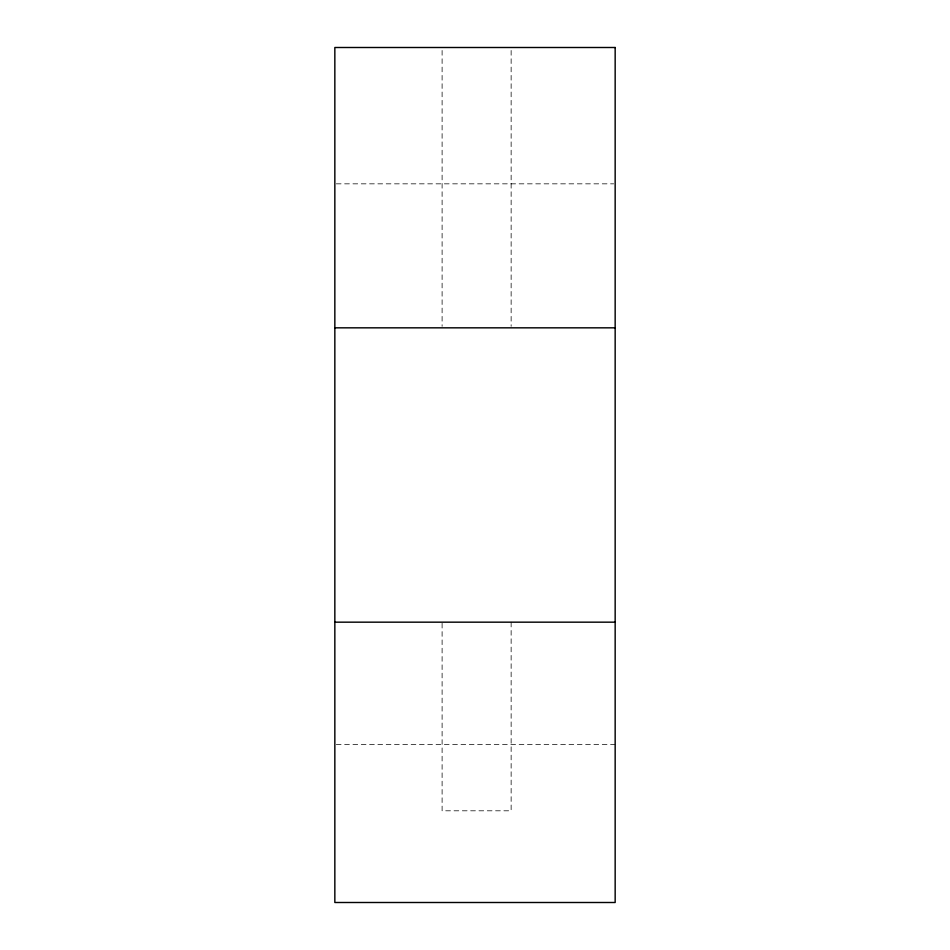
<?xml version="1.0" encoding="UTF-8"?>
<svg xmlns="http://www.w3.org/2000/svg" width="950" height="950" viewBox="0 0 950 950"><rect width="100%" height="100%" fill="white"/><g stroke="black" fill="none" stroke-linecap="round" stroke-linejoin="round"><path stroke-width="0.71" stroke-dasharray="4.75 3.56" d="M336.324 183.837L613.676 183.837M336.324 744.491L615.161 744.491M511.136 50.469L511.136 326.349M511.136 622.167L511.136 810.801L442.106 810.801L442.106 622.167M442.106 50.469L442.106 326.349"/><path stroke-width="1.43" d="M334.839 327.833L615.161 327.833M334.839 622.167L615.161 622.167M615.161 47.5L334.839 47.5L334.839 902.5L615.161 902.5L615.161 47.5"/></g></svg>
